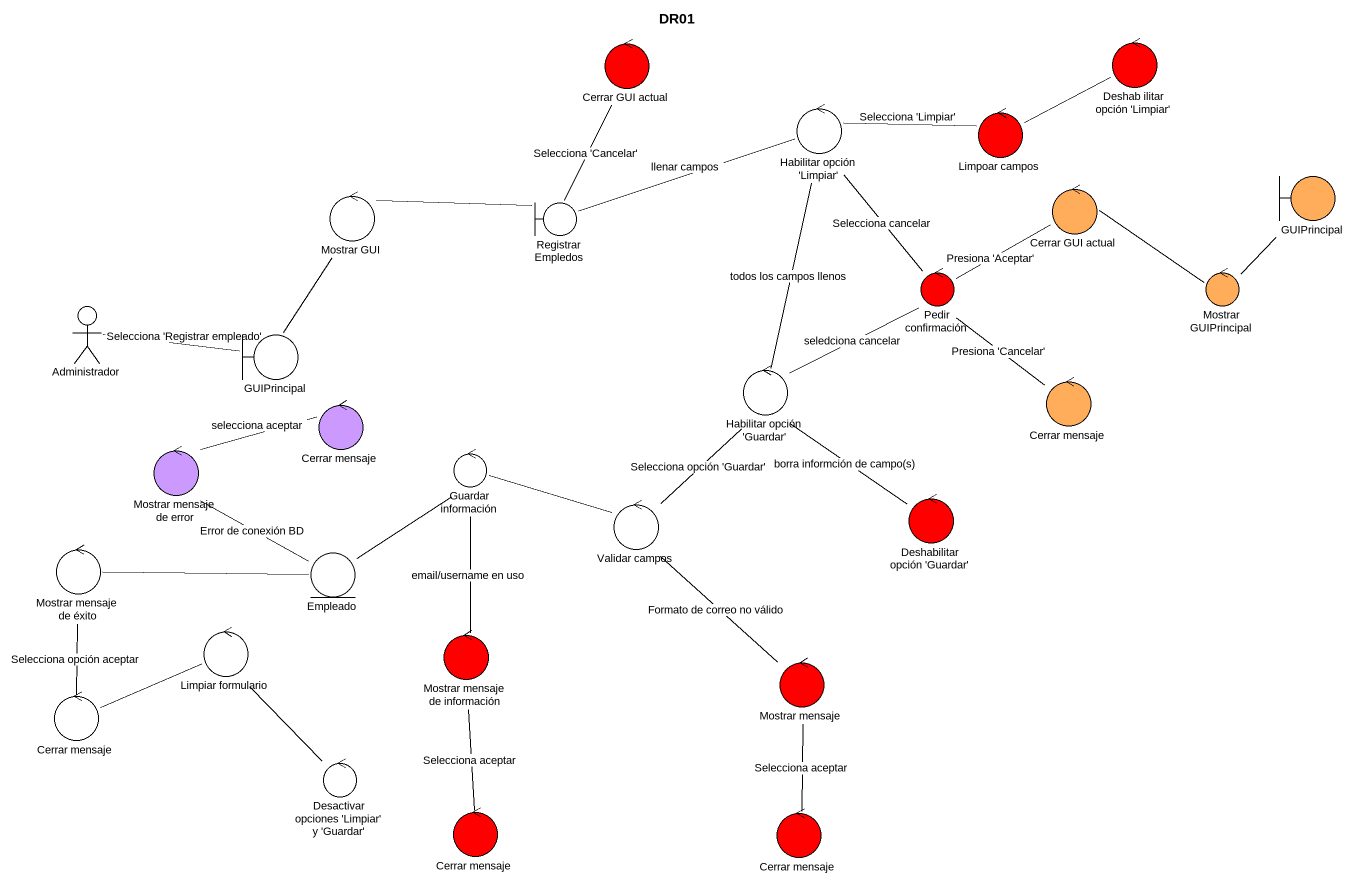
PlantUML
@startuml
title DR01
control "Deshab ilitar opción 'Limpiar'" as Deshab_ilitar_opción_Limpiar #FF0000
control "Cerrar GUI actual" as Cerrar_GUI_actual #FF0000
control "Habilitar opción 'Limpiar'" as Habilitar_opción_Limpiar
control "Limpoar campos" as Limpoar_campos #FF0000
boundary GUIPrincipal #FFAD5B
control "Mostrar GUI" as Mostrar_GUI
boundary "Registrar Empledos" as Registrar_Empledos
control "Cerrar GUI actual" as Cerrar_GUI_actual_2 #FFAD5B
actor Administrador
control "Pedir confirmación" as Pedir_confirmación #FF0000
control "Mostrar GUIPrincipal" as Mostrar_GUIPrincipal #FFAD5B
boundary "GUIPrincipal" as GUIPrincipal_2
control "Cerrar mensaje" as Cerrar_mensaje #CC99FF
control "Habilitar opción 'Guardar'" as Habilitar_opción_Guardar
control "Cerrar mensaje" as Cerrar_mensaje_2 #FFAD5B
control "Mostrar mensaje de error" as Mostrar_mensaje_de_error #CC99FF
control "Guardar información" as Guardar_información
control "Deshabilitar opción 'Guardar'" as Deshabilitar_opción_Guardar #FF0000
control "Validar campos" as Validar_campos
control "Mostrar mensaje de éxito" as Mostrar_mensaje_de_éxito
entity Empleado
control "Limpiar formulario" as Limpiar_formulario
control "Mostrar mensaje de información" as Mostrar_mensaje_de #FF0000
control "Mostrar mensaje" as Mostrar_mensaje #FF0000
control "Cerrar mensaje" as Cerrar_mensaje_3
control "Desactivar opciones 'Limpiar' y 'Guardar'" as Desactivar_opciones_Limpiar
control "Cerrar mensaje" as Cerrar_mensaje_4 #FF0000
control "Cerrar mensaje" as Cerrar_mensaje_5 #FF0000
Cerrar_GUI_actual -- Registrar_Empledos : Selecciona 'Cancelar'
Habilitar_opción_Limpiar -- Pedir_confirmación : Selecciona cancelar
Habilitar_opción_Limpiar -- Habilitar_opción_Guardar : todos los campos llenos
Limpoar_campos -right- Deshab_ilitar_opción_Limpiar
Limpoar_campos -left- Habilitar_opción_Limpiar : Selecciona 'Limpiar'
Mostrar_GUI -- GUIPrincipal_2
Registrar_Empledos -right- Habilitar_opción_Limpiar : llenar campos
Registrar_Empledos -left- Mostrar_GUI
Cerrar_GUI_actual_2 -right- Mostrar_GUIPrincipal
Administrador -right- GUIPrincipal_2 : Selecciona 'Registrar empleado'
Pedir_confirmación -up- Cerrar_GUI_actual_2 : Presiona 'Aceptar'
Pedir_confirmación -- Habilitar_opción_Guardar : seledciona cancelar
Pedir_confirmación -- Cerrar_mensaje_2 : Presiona 'Cancelar'
Mostrar_GUIPrincipal -up- GUIPrincipal
Cerrar_mensaje -left- Mostrar_mensaje_de_error : selecciona aceptar
Habilitar_opción_Guardar -- Deshabilitar_opción_Guardar : borra informción de campo(s)
Habilitar_opción_Guardar -- Validar_campos : Selecciona opción 'Guardar'
Mostrar_mensaje_de_error -- Empleado : Error de conexión BD
Guardar_información -- Mostrar_mensaje_de : email/username en uso
Validar_campos -left- Guardar_información
Mostrar_mensaje_de_éxito -right- Empleado
Empleado -up- Guardar_información
Limpiar_formulario -left- Cerrar_mensaje_3
Mostrar_mensaje_de -- Cerrar_mensaje_4 : Selecciona aceptar
Mostrar_mensaje -up- Validar_campos : Formato de correo no válido
Cerrar_mensaje_3 -up- Mostrar_mensaje_de_éxito : Selecciona opción aceptar
Desactivar_opciones_Limpiar -up- Limpiar_formulario
Cerrar_mensaje_5 -up- Mostrar_mensaje : Selecciona aceptar
@enduml
